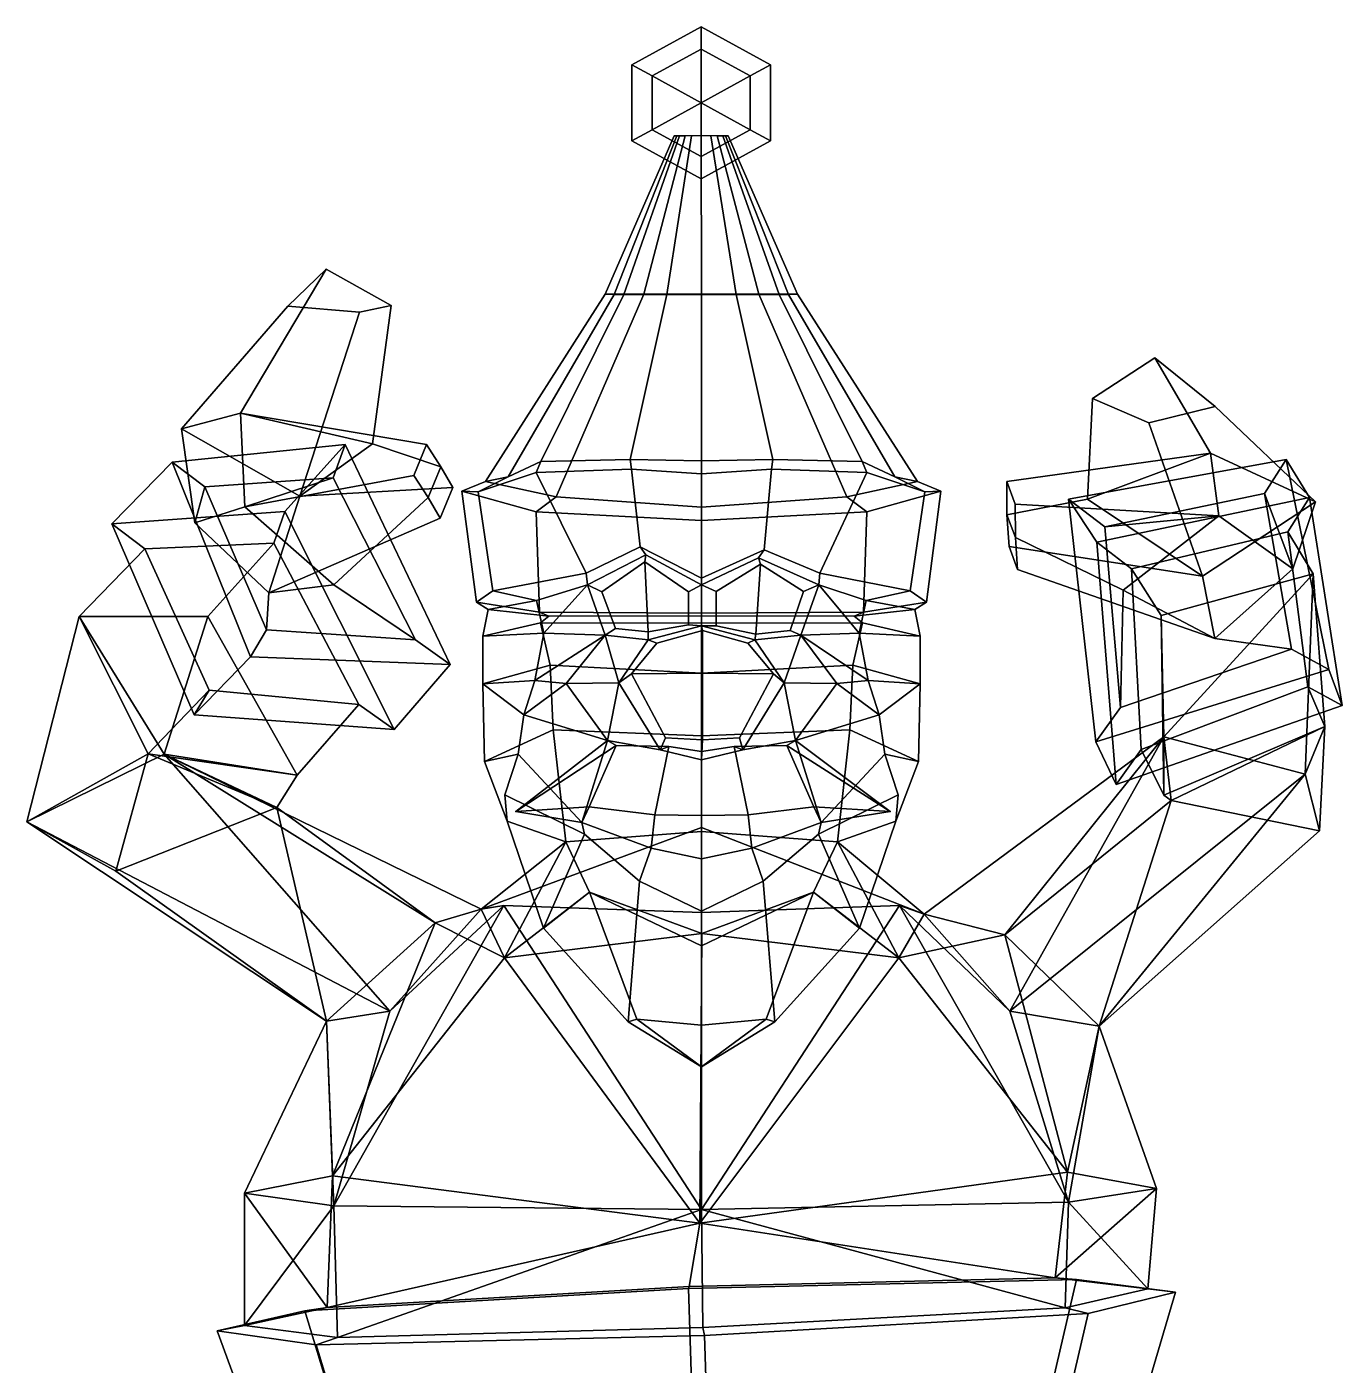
# Model space of a CAD drawing. Extents: x -189 to 176, y -159 to 408.
# Drawn here: x -189.3 to 176, y 36.4 to 407.9 of the extents above; entities that cross this region are included whole.
import ezdxf

# ---------------------------------------------------------------- set-up
doc = ezdxf.new("R2010")
doc.units = 0

msp = doc.modelspace()

# ---------------------------------------------------------------- linework, layer by layer
for p in [(-53.499561, 190.028381, 96.495125), (50.507008, 190.028381, 96.495125)]:
    msp.add_point(p)
for points in [[(-15.578745, 394.205017, 63.430351), (-1.969854, 401.66925, 63.430351), (-1.969851, 407.852844, 48.941158), (-21.21575, 397.296814, 48.941162)], [(-15.578739, 394.205017, 34.451965), (-21.21575, 397.296814, 48.941162), (-1.969851, 407.852844, 48.941158), (-1.969848, 401.66925, 34.451965)], [(11.639069, 394.205017, 63.430351), (17.276043, 397.296814, 48.941158), (-1.969851, 407.852844, 48.941158), (-1.969854, 401.66925, 63.430351)], [(11.639072, 394.205017, 34.451965), (-1.969848, 401.66925, 34.451965), (-1.969851, 407.852844, 48.941158), (17.276043, 397.296814, 48.941158)], [(-1.969855, 386.740784, 69.431976), (-1.969854, 401.66925, 63.430351), (-15.578745, 394.205017, 63.430351)], [(-1.969856, 386.740784, 28.450333), (-15.578739, 394.205017, 34.451965), (-1.969848, 401.66925, 34.451965)], [(-1.969856, 386.740784, 28.450333), (-1.969848, 401.66925, 34.451965), (11.639072, 394.205017, 34.451965)], [(-1.969855, 386.740784, 69.431976), (11.639069, 394.205017, 63.430351), (-1.969854, 401.66925, 63.430351)], [(-21.21575, 376.184753, 48.941162), (-15.578745, 379.27655, 63.430351), (-15.578745, 394.205017, 63.430351), (-21.21575, 397.296814, 48.941162)], [(-21.21575, 376.184753, 48.941162), (-21.21575, 397.296814, 48.941162), (-15.578739, 394.205017, 34.451965), (-15.578739, 379.27655, 34.451965)], [(-15.578745, 379.27655, 63.430351), (-1.969855, 386.740784, 69.431976), (-15.578745, 394.205017, 63.430351)], [(-15.578739, 379.27655, 34.451965), (-15.578739, 394.205017, 34.451965), (-1.969856, 386.740784, 28.450333)], [(11.639072, 379.27655, 34.451965), (-1.969856, 386.740784, 28.450333), (11.639072, 394.205017, 34.451965)], [(11.639069, 379.27655, 63.430351), (11.639069, 394.205017, 63.430351), (-1.969855, 386.740784, 69.431976)], [(17.276043, 376.184753, 48.941158), (17.276043, 397.296814, 48.941158), (11.639069, 394.205017, 63.430351), (11.639069, 379.27655, 63.430351)], [(17.276043, 376.184753, 48.941158), (11.639072, 379.27655, 34.451965), (11.639072, 394.205017, 34.451965), (17.276043, 397.296814, 48.941158)], [(-1.969854, 371.812317, 63.430351), (-1.969855, 386.740784, 69.431976), (-15.578745, 379.27655, 63.430351)], [(-1.969848, 371.812317, 34.451965), (-15.578739, 379.27655, 34.451965), (-1.969856, 386.740784, 28.450333)], [(-1.969848, 371.812317, 34.451965), (-1.969856, 386.740784, 28.450333), (11.639072, 379.27655, 34.451965)], [(-1.969854, 371.812317, 63.430351), (11.639069, 379.27655, 63.430351), (-1.969855, 386.740784, 69.431976)], [(-1.969851, 365.628723, 48.941158), (-1.969854, 371.812317, 63.430351), (-15.578745, 379.27655, 63.430351), (-21.21575, 376.184753, 48.941162)], [(-1.969851, 365.628723, 48.941158), (-21.21575, 376.184753, 48.941162), (-15.578739, 379.27655, 34.451965), (-1.969848, 371.812317, 34.451965)], [(-1.969851, 365.628723, 48.941158), (17.276043, 376.184753, 48.941158), (11.639069, 379.27655, 63.430351), (-1.969854, 371.812317, 63.430351)], [(-1.969851, 365.628723, 48.941158), (-1.969848, 371.812317, 34.451965), (11.639072, 379.27655, 34.451965), (17.276043, 376.184753, 48.941158)], [(-9.452437, 377.607361, 47.415455), (-6.451492, 377.626282, 43.899387), (-17.898188, 333.626282, 30.320601), (-28.615849, 333.607391, 41.662754)], [(-8.765778, 377.588074, 51.012367), (-9.452437, 377.607361, 47.415455), (-28.615849, 333.607391, 41.662754), (-26.163492, 333.588043, 53.265697)], [(-8.015762, 377.564026, 55.471481), (-8.765778, 377.588074, 51.012367), (-26.163492, 333.588043, 53.265697), (-23.484865, 333.564056, 67.64994)], [(-4.675262, 377.552429, 57.636448), (-8.015762, 377.564026, 55.471481), (-23.484865, 333.564056, 67.64994), (-11.554507, 333.552399, 74.633705)], [(-6.451492, 377.626282, 43.899387), (-1.97984, 377.639038, 41.530643), (-1.928, 333.639038, 22.679499), (-17.898188, 333.626282, 30.320601)], [(-1.97984, 377.545593, 58.899921), (-4.675262, 377.552429, 57.636448), (-11.554507, 333.552399, 74.633705), (-1.928, 333.545593, 78.709419)], [(2.491812, 377.626282, 43.899387), (14.042187, 333.626282, 30.320601), (-1.928, 333.639038, 22.679499), (-1.97984, 377.639038, 41.530643)], [(-1.97984, 377.545593, 58.899921), (-1.928, 333.545593, 78.709419), (7.698507, 333.552399, 74.633705), (0.715582, 377.552429, 57.636448)], [(0.715582, 377.552429, 57.636448), (7.698507, 333.552399, 74.633705), (19.628866, 333.564056, 67.64994), (4.056083, 377.564026, 55.471481)], [(5.49276, 377.607361, 47.415455), (24.759855, 333.607391, 41.662754), (14.042187, 333.626282, 30.320601), (2.491812, 377.626282, 43.899387)], [(4.056083, 377.564026, 55.471481), (19.628866, 333.564056, 67.64994), (22.307491, 333.588043, 53.265697), (4.806098, 377.588074, 51.012367)], [(4.806098, 377.588074, 51.012367), (22.307491, 333.588043, 53.265697), (24.759855, 333.607391, 41.662754), (5.49276, 377.607361, 47.415455)], [(-116.796135, 330.330078, 131.516525), (-106.17205, 340.607208, 122.633537), (-129.878754, 300.611115, 93.317497), (-146.310257, 296.257019, 116.628166)], [(-88.040619, 330.467651, 123.863396), (-93.303268, 292.051971, 100.156601), (-129.878754, 300.611115, 93.317497), (-106.17205, 340.607208, 122.633537)], [(-96.842087, 328.655243, 136.360626), (-88.040619, 330.467651, 123.863396), (-106.17205, 340.607208, 122.633537), (-116.796135, 330.330078, 131.516525)], [(-42.271126, 277.36557, 16.319864), (-61.859039, 281.614014, 37.509758), (-28.615849, 333.607391, 41.662754), (-17.898188, 333.626282, 30.320601)], [(-61.859039, 281.614014, 37.509758), (-55.5891, 282.914063, 60.679428), (-26.163492, 333.588043, 53.265697), (-28.615849, 333.607391, 41.662754)], [(-55.5891, 282.914063, 60.679428), (-46.548569, 287.193878, 88.605896), (-23.484865, 333.564056, 67.64994), (-26.163492, 333.588043, 53.265697)], [(-46.548569, 287.193878, 88.605896), (-21.688263, 287.709778, 101.565422), (-11.554507, 333.552399, 74.633705), (-23.484865, 333.564056, 67.64994)], [(-1.9, 274.470825, -2.974264), (-42.271126, 277.36557, 16.319864), (-17.898188, 333.626282, 30.320601), (-1.928, 333.639038, 22.679499)], [(-1.9, 287.392395, 108.993706), (-1.928, 333.545593, 78.709419), (-11.554507, 333.552399, 74.633705), (-21.688263, 287.709778, 101.565422)], [(-1.9, 274.470825, -2.974264), (-1.928, 333.639038, 22.679499), (14.042187, 333.626282, 30.320601), (38.471123, 277.36557, 16.319864)], [(-1.9, 287.392395, 108.993706), (17.88826, 287.709778, 101.565422), (7.698507, 333.552399, 74.633705), (-1.928, 333.545593, 78.709419)], [(42.748573, 287.193878, 88.605896), (19.628866, 333.564056, 67.64994), (7.698507, 333.552399, 74.633705), (17.88826, 287.709778, 101.565422)], [(38.471123, 277.36557, 16.319864), (14.042187, 333.626282, 30.320601), (24.759855, 333.607391, 41.662754), (58.059044, 281.614014, 37.509758)], [(51.789104, 282.914063, 60.679428), (22.307491, 333.588043, 53.265697), (19.628866, 333.564056, 67.64994), (42.748573, 287.193878, 88.605896)], [(58.059044, 281.614014, 37.509758), (24.759855, 333.607391, 41.662754), (22.307491, 333.588043, 53.265697), (51.789104, 282.914063, 60.679428)], [(-96.842087, 328.655243, 136.360626), (-116.796135, 330.330078, 131.516525), (-146.310257, 296.257019, 116.628166), (-113.487076, 277.589539, 118.397804)], [(-96.842087, 328.655243, 136.360626), (-113.487076, 277.589539, 118.397804), (-93.303268, 292.051971, 100.156601), (-88.040619, 330.467651, 123.863396)], [(106.707024, 304.673065, 139.895264), (123.967827, 315.977142, 135.666412), (139.430069, 289.519653, 75.305191), (105.302803, 276.700897, 94.102676)], [(122.304306, 297.932861, 148.864761), (140.740799, 302.419159, 136.007782), (123.967827, 315.977142, 135.666412), (106.707024, 304.673065, 139.895264)], [(140.740799, 302.419159, 136.007782), (168.656158, 275.980103, 91.575188), (139.430069, 289.519653, 75.305191), (123.967827, 315.977142, 135.666412)], [(122.304306, 297.932861, 148.864761), (106.707024, 304.673065, 139.895264), (105.302803, 276.700897, 94.102676), (137.223434, 255.399231, 98.590897)], [(122.304306, 297.932861, 148.864761), (137.223434, 255.399231, 98.590897), (168.656158, 275.980103, 91.575188), (140.740799, 302.419159, 136.007782)], [(-146.310257, 296.257019, 116.628166), (-129.878754, 300.611115, 93.317497), (-128.686539, 274.631042, 82.076317), (-142.639893, 270.129944, 101.611229)], [(-78.292671, 291.87149, 86.58638), (-81.771301, 283.299133, 81.718895), (-128.686539, 274.631042, 82.076317), (-129.878754, 300.611115, 93.317497)], [(-74.256271, 285.73172, 93.696899), (-78.292671, 291.87149, 86.58638), (-129.878754, 300.611115, 93.317497), (-93.303268, 292.051971, 100.156601)], [(-113.487076, 277.589539, 118.397804), (-146.310257, 296.257019, 116.628166), (-142.639893, 270.129944, 101.611229), (-122.041992, 250.766907, 109.1576)], [(-148.883682, 287.014587, 113.776871), (-100.886505, 291.864563, 74.571007), (-117.563591, 273.328033, 53.889252), (-165.693817, 269.890259, 90.947243)], [(-148.883682, 287.014587, 113.776871), (-139.840424, 280.190887, 112.591423), (-104.178917, 282.660004, 84.043472), (-100.886505, 291.864563, 74.571007)], [(-87.202057, 212.84082, 78.97377), (-117.563591, 273.328033, 53.889252), (-100.886505, 291.864563, 74.571007), (-71.653732, 230.882294, 101.99588)], [(-70.943413, 280.018707, 100.840294), (-74.256271, 285.73172, 93.696899), (-93.303268, 292.051971, 100.156601), (-113.487076, 277.589539, 118.397804)], [(-71.653732, 230.882294, 101.99588), (-100.886505, 291.864563, 74.571007), (-104.178917, 282.660004, 84.043472), (-81.332893, 237.666412, 103.666428)], [(-74.256271, 285.73172, 93.696899), (-77.837723, 277.176331, 88.864227), (-81.771301, 283.299133, 81.718895), (-78.292671, 291.87149, 86.58638)], [(-142.77562, 216.872803, 115.574081), (-127.183548, 232.989594, 141.35762), (-148.883682, 287.014587, 113.776871), (-165.693817, 269.890259, 90.947243)], [(-127.183548, 232.989594, 141.35762), (-122.709167, 240.443787, 132.394287), (-139.840424, 280.190887, 112.591423), (-148.883682, 287.014587, 113.776871)], [(-47.79092, 284.123016, 92.966484), (-46.548569, 287.193878, 88.605896), (-55.5891, 282.914063, 60.679428), (-63.887779, 278.750275, 61.73048)], [(-21.299599, 285.033386, 106.255333), (-21.688263, 287.709778, 101.565422), (-46.548569, 287.193878, 88.605896), (-47.79092, 284.123016, 92.966484)], [(-1.9, 283.755066, 112.282356), (-1.9, 287.392395, 108.993706), (-21.688263, 287.709778, 101.565422), (-21.299599, 285.033386, 106.255333)], [(-1.9, 283.755066, 112.282356), (17.499596, 285.033386, 106.255333), (17.88826, 287.709778, 101.565422), (-1.9, 287.392395, 108.993706)], [(17.499596, 285.033386, 106.255333), (43.990925, 284.123016, 92.966484), (42.748573, 287.193878, 88.605896), (17.88826, 287.709778, 101.565422)], [(43.990925, 284.123016, 92.966484), (60.08778, 278.750275, 61.73048), (51.789104, 282.914063, 60.679428), (42.748573, 287.193878, 88.605896)], [(82.855446, 272.407166, 92.18084), (105.302803, 276.700897, 94.102676), (139.430069, 289.519653, 75.305191), (82.884834, 281.672058, 85.655472)], [(82.884834, 281.672058, 85.655472), (139.430069, 289.519653, 75.305191), (141.762955, 272.114258, 47.781498), (85.20417, 275.341095, 74.92437)], [(160.465103, 287.748352, 65.202347), (166.970886, 277.221527, 34.479782), (107.892014, 264.79184, 26.941872), (99.984322, 276.705963, 56.010513)], [(160.465103, 287.748352, 65.202347), (99.984322, 276.705963, 56.010513), (110.131363, 269.054718, 60.887794), (154.449432, 278.332977, 67.418335)], [(168.656158, 275.980103, 91.575188), (162.282776, 257.44281, 62.725075), (141.762955, 272.114258, 47.781498), (139.430069, 289.519653, 75.305191)], [(172.336777, 229.462402, 89.943077), (160.465103, 287.748352, 65.202347), (154.449432, 278.332977, 67.418335), (161.9879, 235.069275, 85.772942)], [(176.043701, 219.499634, 57.467598), (166.970886, 277.221527, 34.479782), (160.465103, 287.748352, 65.202347), (172.336777, 229.462402, 89.943077)], [(-142.639893, 270.129944, 101.611229), (-128.686539, 274.631042, 82.076317), (-104.178917, 282.660004, 84.043472), (-139.840424, 280.190887, 112.591423)], [(-77.837723, 277.176331, 88.864227), (-103.985054, 252.976288, 88.683334), (-128.686539, 274.631042, 82.076317), (-81.771301, 283.299133, 81.718895)], [(-103.985054, 252.976288, 88.683334), (-81.332893, 237.666412, 103.666428), (-104.178917, 282.660004, 84.043472), (-128.686539, 274.631042, 82.076317)], [(-70.943413, 280.018707, 100.840294), (-74.441696, 271.422791, 95.961746), (-77.837723, 277.176331, 88.864227), (-74.256271, 285.73172, 93.696899)], [(-63.887779, 278.750275, 61.73048), (-55.5891, 282.914063, 60.679428), (-61.859039, 281.614014, 37.509758), (-68.413467, 278.995697, 35.851646)], [(-33.883507, 256.224945, 96.802116), (-47.79092, 284.123016, 92.966484), (-63.887779, 278.750275, 61.73048), (-59.840714, 251.295624, 77.739914)], [(-18.942772, 263.470642, 108.592934), (-21.299599, 285.033386, 106.255333), (-47.79092, 284.123016, 92.966484), (-33.883507, 256.224945, 96.802116)], [(-1.9, 254.805237, 112.074959), (-1.9, 283.755066, 112.282356), (-21.299599, 285.033386, 106.255333), (-18.942772, 263.470642, 108.592934)], [(-1.9, 254.805237, 112.074959), (15.546495, 262.663208, 108.592934), (17.499596, 285.033386, 106.255333), (-1.9, 283.755066, 112.282356)], [(15.546495, 262.663208, 108.592934), (30.955547, 256.224945, 96.802124), (43.990925, 284.123016, 92.966484), (17.499596, 285.033386, 106.255333)], [(30.955547, 256.224945, 96.802124), (56.040722, 251.295624, 77.739914), (60.08778, 278.750275, 61.73048), (43.990925, 284.123016, 92.966484)], [(60.08778, 278.750275, 61.73048), (64.613472, 278.995697, 35.851646), (58.059044, 281.614014, 37.509758), (51.789104, 282.914063, 60.679428)], [(-122.041992, 250.766907, 109.1576), (-142.639893, 270.129944, 101.611229), (-139.840424, 280.190887, 112.591423), (-122.709167, 240.443787, 132.394287)], [(-70.943413, 280.018707, 100.840294), (-113.487076, 277.589539, 118.397804), (-122.041992, 250.766907, 109.1576), (-74.441696, 271.422791, 95.961746)], [(-68.413467, 278.995697, 35.851646), (-61.859039, 281.614014, 37.509758), (-42.271126, 277.36557, 16.319864), (-47.799843, 273.230621, 12.511164)], [(-59.840714, 251.295624, 77.739914), (-63.887779, 278.750275, 61.73048), (-68.413467, 278.995697, 35.851646), (-64.414131, 248.131836, 40.018829)], [(-64.414131, 248.131836, 40.018829), (-68.413467, 278.995697, 35.851646), (-47.799843, 273.230621, 12.511164), (-46.904514, 245.393494, 13.866787)], [(64.613472, 278.995697, 35.851646), (43.999844, 273.230621, 12.511164), (38.471123, 277.36557, 16.319864), (58.059044, 281.614014, 37.509758)], [(60.614136, 248.131836, 40.018829), (43.104519, 245.393494, 13.866787), (43.999844, 273.230621, 12.511164), (64.613472, 278.995697, 35.851646)], [(56.040722, 251.295624, 77.739914), (60.614136, 248.131836, 40.018829), (64.613472, 278.995697, 35.851646), (60.08778, 278.750275, 61.73048)], [(82.855446, 272.407166, 92.18084), (82.884834, 281.672058, 85.655472), (85.20417, 275.341095, 74.92437), (85.298012, 266.082306, 81.452019)], [(-74.441696, 271.422791, 95.961746), (-122.041992, 250.766907, 109.1576), (-103.985054, 252.976288, 88.683334), (-77.837723, 277.176331, 88.864227)], [(-47.799843, 273.230621, 12.511164), (-42.271126, 277.36557, 16.319864), (-1.9, 274.470825, -2.974264), (-1.9, 270.855133, -7.526243)], [(43.999844, 273.230621, 12.511164), (-1.9, 270.855133, -7.526243), (-1.9, 274.470825, -2.974264), (38.471123, 277.36557, 16.319864)], [(83.552284, 263.580658, 98.636383), (137.223434, 255.399231, 98.590897), (105.302803, 276.700897, 94.102676), (82.855446, 272.407166, 92.18084)], [(85.298012, 266.082306, 81.452019), (85.20417, 275.341095, 74.92437), (141.762955, 272.114258, 47.781498), (115.241638, 251.464478, 55.77462)], [(113.274979, 197.563721, 52.65485), (107.632401, 209.371094, 83.085236), (99.984322, 276.705963, 56.010513), (107.892014, 264.79184, 26.941872)], [(107.632401, 209.371094, 83.085236), (114.424667, 218.956238, 80.965981), (110.131363, 269.054718, 60.887794), (99.984322, 276.705963, 56.010513)], [(166.970886, 277.221527, 34.479782), (160.897736, 267.645142, 36.742966), (117.532272, 257.423126, 31.612015), (107.892014, 264.79184, 26.941872)], [(162.282776, 257.44281, 62.725075), (154.449432, 278.332977, 67.418335), (110.131363, 269.054718, 60.887794), (141.762955, 272.114258, 47.781498)], [(137.223434, 255.399231, 98.590897), (140.664307, 238.080383, 71.145538), (162.282776, 257.44281, 62.725075), (168.656158, 275.980103, 91.575188)], [(140.664307, 238.080383, 71.145538), (161.9879, 235.069275, 85.772942), (154.449432, 278.332977, 67.418335), (162.282776, 257.44281, 62.725075)], [(176.043701, 219.499634, 57.467598), (166.454437, 224.678772, 53.609478), (160.897736, 267.645142, 36.742966), (166.970886, 277.221527, 34.479782)], [(-165.693817, 269.890259, 90.947243), (-117.563591, 273.328033, 53.889252), (-120.640938, 264.495483, 62.920246), (-156.528046, 262.938843, 89.773048)], [(-87.202057, 212.84082, 78.97377), (-97.064598, 219.719574, 80.702232), (-120.640938, 264.495483, 62.920246), (-117.563591, 273.328033, 53.889252)], [(-46.904514, 245.393494, 13.866787), (-47.799843, 273.230621, 12.511164), (-1.9, 270.855133, -7.526243), (-1.9, 245.1073, -5.901319)], [(43.104519, 245.393494, 13.866787), (-1.9, 245.1073, -5.901319), (-1.9, 270.855133, -7.526243), (43.999844, 273.230621, 12.511164)], [(83.552284, 263.580658, 98.636383), (82.855446, 272.407166, 92.18084), (85.298012, 266.082306, 81.452019), (85.889748, 257.231689, 87.874039)], [(115.241638, 251.464478, 55.77462), (141.762955, 272.114258, 47.781498), (110.131363, 269.054718, 60.887794), (114.424667, 218.956238, 80.965981)], [(-142.77562, 216.872803, 115.574081), (-165.693817, 269.890259, 90.947243), (-156.528046, 262.938843, 89.773048), (-138.621445, 223.765625, 107.273788)], [(160.897736, 267.645142, 36.742966), (167.930206, 255.989136, 3.288948), (125.801514, 244.426941, -1.098308), (117.532272, 257.423126, 31.612015)], [(171.196945, 213.646301, 19.458632), (167.930206, 255.989136, 3.288948), (160.897736, 267.645142, 36.742966), (166.454437, 224.678772, 53.609478)], [(-156.528046, 262.938843, 89.773048), (-120.640938, 264.495483, 62.920246), (-139.034302, 244.199951, 39.318951), (-174.727325, 244.123993, 64.887749)], [(-139.034302, 244.199951, 39.318951), (-120.640938, 264.495483, 62.920246), (-97.064598, 219.719574, 80.702232), (-114.221344, 200.147003, 55.657902)], [(85.889748, 257.231689, 87.874039), (85.298012, 266.082306, 81.452019), (115.241638, 251.464478, 55.77462), (140.664307, 238.080383, 71.145538)], [(113.274979, 197.563721, 52.65485), (107.892014, 264.79184, 26.941872), (117.532272, 257.423126, 31.612015), (120.219032, 207.298309, 50.511959)], [(-155.516953, 206.056946, 80.601097), (-138.621445, 223.765625, 107.273788), (-156.528046, 262.938843, 89.773048), (-174.727325, 244.123993, 64.887749)], [(-18.942772, 263.470642, 108.592934), (-33.883507, 256.224945, 96.802116), (-33.590797, 252.92804, 94.976685), (-17.374081, 261.256104, 107.094673)], [(-17.632929, 259.360931, 104.469688), (-17.374081, 261.256104, 107.094673), (-33.590797, 252.92804, 94.976685), (-29.570061, 250.992188, 94.654114)], [(-1.9, 254.805237, 112.074959), (-18.942772, 263.470642, 108.592934), (-17.374081, 261.256104, 107.094673), (-1.9, 252.923645, 109.102097)], [(-17.632929, 259.360931, 104.469688), (-5.485055, 250.989014, 106.095718), (-1.9, 252.923645, 109.102097), (-17.374081, 261.256104, 107.094673)], [(-1.9, 254.805237, 112.074959), (-1.9, 252.923645, 109.102097), (13.977801, 260.448669, 107.094673), (15.546495, 262.663208, 108.592934)], [(14.484674, 258.665771, 104.268639), (13.977801, 260.448669, 107.094673), (-1.9, 252.923645, 109.102097), (2.138192, 251.108276, 106.276031)], [(15.546495, 262.663208, 108.592934), (13.977801, 260.448669, 107.094673), (30.662834, 252.92804, 94.976685), (30.955547, 256.224945, 96.802124)], [(14.484674, 258.665771, 104.268639), (26.404018, 251.111694, 92.15062), (30.662834, 252.92804, 94.976685), (13.977801, 260.448669, 107.094673)], [(83.552284, 263.580658, 98.636383), (85.889748, 257.231689, 87.874039), (140.664307, 238.080383, 71.145538), (137.223434, 255.399231, 98.590897)], [(-16.733572, 239.867798, 102.64016), (-17.632929, 259.360931, 104.469688), (-29.570061, 250.992188, 94.654114), (-25.823059, 240.802368, 97.547935)], [(-5.485055, 250.989014, 106.095718), (-17.632929, 259.360931, 104.469688), (-16.733572, 239.867798, 102.64016), (-5.485055, 241.871765, 106.939919)], [(2.138192, 251.108276, 106.276031), (2.138192, 241.603668, 107.318275), (13.16766, 239.255432, 102.009949), (14.484674, 258.665771, 104.268639)], [(13.16766, 239.255432, 102.009949), (22.729984, 240.251465, 95.723228), (26.404018, 251.111694, 92.15062), (14.484674, 258.665771, 104.268639)], [(125.801514, 244.426941, -1.098308), (126.538307, 194.58432, 17.299337), (120.219032, 207.298309, 50.511959), (117.532272, 257.423126, 31.612015)], [(-122.041992, 250.766907, 109.1576), (-122.709167, 240.443787, 132.394287), (-81.332893, 237.666412, 103.666428), (-103.985054, 252.976288, 88.683334)], [(-47.675175, 248.63974, 78.249641), (-33.590797, 252.92804, 94.976685), (-33.883507, 256.224945, 96.802116), (-59.840714, 251.295624, 77.739914)], [(-45.702423, 239.522278, 78.655991), (-33.590797, 252.92804, 94.976685), (-47.675175, 248.63974, 78.249641)], [(-28.66053, 238.96167, 98.549278), (-33.590797, 252.92804, 94.976685), (-45.702423, 239.522278, 78.655991)], [(-25.823059, 240.802368, 97.547935), (-29.570061, 250.992188, 94.654114), (-33.590797, 252.92804, 94.976685), (-28.66053, 238.96167, 98.549278)], [(-5.485055, 241.871765, 106.939919), (-1.9, 241.624329, 110.144325), (-1.9, 252.923645, 109.102097), (-5.485055, 250.989014, 106.095718)], [(2.138192, 241.603668, 107.318275), (2.138192, 251.108276, 106.276031), (-1.9, 252.923645, 109.102097), (-1.9, 241.624329, 110.144325)], [(22.729984, 240.251465, 95.723228), (25.732569, 238.96167, 98.549278), (30.662834, 252.92804, 94.976685), (26.404018, 251.111694, 92.15062)], [(25.732569, 238.96167, 98.549278), (41.90242, 239.522278, 78.655991), (30.662834, 252.92804, 94.976685)], [(43.875175, 248.63974, 78.249641), (56.040722, 251.295624, 77.739914), (30.955547, 256.224945, 96.802124), (30.662834, 252.92804, 94.976685)], [(41.90242, 239.522278, 78.655991), (43.875175, 248.63974, 78.249641), (30.662834, 252.92804, 94.976685)], [(167.930206, 255.989136, 3.288948), (126.504143, 210.737549, -41.764286), (125.801514, 244.426941, -1.098308)], [(167.930206, 255.989136, 3.288948), (165.78508, 200.386475, -56.96104), (126.504143, 210.737549, -41.764286)], [(171.196945, 213.646301, 19.458632), (165.78508, 200.386475, -56.96104), (167.930206, 255.989136, 3.288948)], [(-59.840714, 251.295624, 77.739914), (-64.414131, 248.131836, 40.018829), (-61.108589, 246.118103, 41.26128), (-47.675175, 248.63974, 78.249641)], [(56.040722, 251.295624, 77.739914), (43.875175, 248.63974, 78.249641), (57.308598, 246.118103, 41.26128), (60.614136, 248.131836, 40.018829)], [(140.664307, 238.080383, 71.145538), (115.241638, 251.464478, 55.77462), (114.424667, 218.956238, 80.965981), (161.9879, 235.069275, 85.772942)], [(-64.414131, 248.131836, 40.018829), (-46.904514, 245.393494, 13.866787), (-44.318386, 244.281006, 14.896184), (-61.108589, 246.118103, 41.26128)], [(-47.675175, 248.63974, 78.249641), (-61.108589, 246.118103, 41.26128), (-62.612999, 238.706116, 42.462151), (-45.702423, 239.522278, 78.655991)], [(-62.612999, 238.706116, 42.462151), (-61.108589, 246.118103, 41.26128), (-44.318386, 244.281006, 14.896184), (-46.630749, 242.385498, 12.67251)], [(-46.904514, 245.393494, 13.866787), (-1.9, 245.1073, -5.901319), (-1.9, 244.353821, -2.27502), (-44.318386, 244.281006, 14.896184)], [(43.104519, 245.393494, 13.866787), (40.518391, 244.281006, 14.896184), (-1.9, 244.353821, -2.27502), (-1.9, 245.1073, -5.901319)], [(60.614136, 248.131836, 40.018829), (57.308598, 246.118103, 41.26128), (40.518391, 244.281006, 14.896184), (43.104519, 245.393494, 13.866787)], [(58.813, 238.706116, 42.462151), (42.830746, 242.385498, 12.67251), (40.518391, 244.281006, 14.896184), (57.308598, 246.118103, 41.26128)], [(43.875175, 248.63974, 78.249641), (41.90242, 239.522278, 78.655991), (58.813, 238.706116, 42.462151), (57.308598, 246.118103, 41.26128)], [(-174.727325, 244.123993, 64.887749), (-151.115372, 205.939301, 4.651575), (-189.277847, 187.179932, 14.447527)], [(-155.516953, 206.056946, 80.601097), (-174.727325, 244.123993, 64.887749), (-189.277847, 187.179932, 14.447527)], [(-174.727325, 244.123993, 64.887749), (-139.034302, 244.199951, 39.318951), (-151.115372, 205.939301, 4.651575)], [(-114.221344, 200.147003, 55.657902), (-151.115372, 205.939301, 4.651575), (-139.034302, 244.199951, 39.318951)], [(-62.634781, 225.512207, 44.641083), (-62.612999, 238.706116, 42.462151), (-46.630749, 242.385498, 12.67251), (-43.885971, 230.688446, 11.188781)], [(-46.630749, 242.385498, 12.67251), (-44.318386, 244.281006, 14.896184), (-1.9, 244.353821, -2.27502), (-1.9, 242.31134, -2.405132)], [(-43.885971, 230.688446, 11.188781), (-46.630749, 242.385498, 12.67251), (-1.9, 242.31134, -2.405132), (-1.9, 228.43512, -0.945824)], [(-16.733572, 239.867798, 102.64016), (-16.70068, 237.680756, 104.835991), (-1.9, 241.624329, 110.144325), (-5.485055, 241.871765, 106.939919)], [(-1.641618, 240.237976, 124.536148), (-1.9, 241.624329, 110.144325), (-16.70068, 237.680756, 104.835991), (-14.264492, 236.803711, 121.01963)], [(42.830746, 242.385498, 12.67251), (-1.9, 242.31134, -2.405132), (-1.9, 244.353821, -2.27502), (40.518391, 244.281006, 14.896184)], [(40.085972, 230.688446, 11.188781), (-1.9, 228.43512, -0.945824), (-1.9, 242.31134, -2.405132), (42.830746, 242.385498, 12.67251)], [(-1.641618, 240.237976, 124.536148), (10.981255, 236.803711, 121.01963), (12.900679, 237.680756, 104.835991), (-1.9, 241.624329, 110.144325)], [(13.16766, 239.255432, 102.009949), (2.138192, 241.603668, 107.318275), (-1.9, 241.624329, 110.144325), (12.900679, 237.680756, 104.835991)], [(58.834785, 225.512207, 44.641083), (40.085972, 230.688446, 11.188781), (42.830746, 242.385498, 12.67251), (58.813, 238.706116, 42.462151)], [(126.538307, 194.58432, 17.299337), (125.801514, 244.426941, -1.098308), (126.504143, 210.737549, -41.764286)], [(-127.183548, 232.989594, 141.35762), (-71.653732, 230.882294, 101.99588), (-81.332893, 237.666412, 103.666428), (-122.709167, 240.443787, 132.394287)], [(-45.702423, 239.522278, 78.655991), (-62.612999, 238.706116, 42.462151), (-62.634781, 225.512207, 44.641083), (-48.144192, 226.423096, 78.504814)], [(-48.144192, 226.423096, 78.504814), (-28.66053, 238.96167, 98.549278), (-45.702423, 239.522278, 78.655991)], [(-39.490215, 225.606384, 101.72583), (-28.66053, 238.96167, 98.549278), (-48.144192, 226.423096, 78.504814)], [(-39.490215, 225.606384, 101.72583), (-24.858456, 225.759705, 104.760262), (-28.66053, 238.96167, 98.549278)], [(-16.733572, 239.867798, 102.64016), (-25.823059, 240.802368, 97.547935), (-28.66053, 238.96167, 98.549278), (-16.70068, 237.680756, 104.835991)], [(-24.858456, 225.759705, 104.760262), (-16.70068, 237.680756, 104.835991), (-28.66053, 238.96167, 98.549278)], [(-1.641618, 228.421082, 128.666168), (-1.641618, 240.237976, 124.536148), (-14.264492, 236.803711, 121.01963), (-21.34082, 228.23938, 122.216965)], [(-1.641618, 228.421082, 128.666168), (18.057583, 228.23938, 122.216965), (10.981255, 236.803711, 121.01963), (-1.641618, 240.237976, 124.536148)], [(13.16766, 239.255432, 102.009949), (12.900679, 237.680756, 104.835991), (25.732569, 238.96167, 98.549278), (22.729984, 240.251465, 95.723228)], [(21.058456, 225.759705, 104.760262), (25.732569, 238.96167, 98.549278), (12.900679, 237.680756, 104.835991)], [(35.690216, 225.606384, 101.72583), (25.732569, 238.96167, 98.549278), (21.058456, 225.759705, 104.760262)], [(44.344196, 226.423096, 78.504814), (41.90242, 239.522278, 78.655991), (25.732569, 238.96167, 98.549278)], [(35.690216, 225.606384, 101.72583), (44.344196, 226.423096, 78.504814), (25.732569, 238.96167, 98.549278)], [(41.90242, 239.522278, 78.655991), (44.344196, 226.423096, 78.504814), (58.834785, 225.512207, 44.641083), (58.813, 238.706116, 42.462151)], [(-21.34082, 228.23938, 122.216965), (-14.264492, 236.803711, 121.01963), (-16.70068, 237.680756, 104.835991), (-24.858456, 225.759705, 104.760262)], [(18.057583, 228.23938, 122.216965), (21.058456, 225.759705, 104.760262), (12.900679, 237.680756, 104.835991), (10.981255, 236.803711, 121.01963)], [(172.336777, 229.462402, 89.943077), (161.9879, 235.069275, 85.772942), (114.424667, 218.956238, 80.965981), (107.632401, 209.371094, 83.085236)], [(-142.77562, 216.872803, 115.574081), (-87.202057, 212.84082, 78.97377), (-71.653732, 230.882294, 101.99588), (-127.183548, 232.989594, 141.35762)], [(-62.198425, 203.957947, 46.003769), (-62.634781, 225.512207, 44.641083), (-43.885971, 230.688446, 11.188781), (-43.093254, 212.700775, 14.099627)], [(-43.093254, 212.700775, 14.099627), (-43.885971, 230.688446, 11.188781), (-1.9, 228.43512, -0.945824), (-1.9, 211.075073, 3.485335)], [(39.293255, 212.700775, 14.099627), (-1.9, 211.075073, 3.485335), (-1.9, 228.43512, -0.945824), (40.085972, 230.688446, 11.188781)], [(58.398434, 203.957947, 46.003769), (39.293255, 212.700775, 14.099627), (40.085972, 230.688446, 11.188781), (58.834785, 225.512207, 44.641083)], [(-11.916492, 210.491394, 117.381271), (-21.34082, 228.23938, 122.216965), (-24.858456, 225.759705, 104.760262), (-13.366461, 207.172668, 104.511536)], [(-1.641618, 209.96991, 122.611298), (-1.641618, 228.421082, 128.666168), (-21.34082, 228.23938, 122.216965), (-11.916492, 210.491394, 117.381271)], [(-1.641618, 209.96991, 122.611298), (8.633257, 210.491394, 117.381271), (18.057583, 228.23938, 122.216965), (-1.641618, 228.421082, 128.666168)], [(8.633257, 210.491394, 117.381271), (9.566461, 207.172668, 104.511536), (21.058456, 225.759705, 104.760262), (18.057583, 228.23938, 122.216965)], [(176.043701, 219.499634, 57.467598), (172.336777, 229.462402, 89.943077), (107.632401, 209.371094, 83.085236), (113.274979, 197.563721, 52.65485)], [(-114.221344, 200.147003, 55.657902), (-97.064598, 219.719574, 80.702232), (-138.621445, 223.765625, 107.273788), (-155.516953, 206.056946, 80.601097)], [(-142.77562, 216.872803, 115.574081), (-138.621445, 223.765625, 107.273788), (-97.064598, 219.719574, 80.702232), (-87.202057, 212.84082, 78.97377)], [(-48.144192, 226.423096, 78.504814), (-62.634781, 225.512207, 44.641083), (-51.210266, 216.899719, 77.948036)], [(-52.81601, 205.969849, 78.12674), (-51.210266, 216.899719, 77.948036), (-62.634781, 225.512207, 44.641083), (-62.198425, 203.957947, 46.003769)], [(-51.210266, 216.899719, 77.948036), (-39.490215, 225.606384, 101.72583), (-48.144192, 226.423096, 78.504814)], [(-27.993595, 209.79303, 98.608398), (-39.490215, 225.606384, 101.72583), (-51.210266, 216.899719, 77.948036)], [(-27.993595, 209.79303, 98.608398), (-24.858456, 225.759705, 104.760262), (-39.490215, 225.606384, 101.72583)], [(-13.366461, 207.172668, 104.511536), (-24.858456, 225.759705, 104.760262), (-27.993595, 209.79303, 98.608398)], [(9.566461, 207.172668, 104.511536), (24.193596, 209.79303, 98.608398), (21.058456, 225.759705, 104.760262)], [(24.193596, 209.79303, 98.608398), (35.690216, 225.606384, 101.72583), (21.058456, 225.759705, 104.760262)], [(24.193596, 209.79303, 98.608398), (47.410271, 216.899719, 77.948036), (35.690216, 225.606384, 101.72583)], [(47.410271, 216.899719, 77.948036), (44.344196, 226.423096, 78.504814), (35.690216, 225.606384, 101.72583)], [(44.344196, 226.423096, 78.504814), (47.410271, 216.899719, 77.948036), (58.834785, 225.512207, 44.641083)], [(49.016014, 205.969849, 78.12674), (58.398434, 203.957947, 46.003769), (58.834785, 225.512207, 44.641083), (47.410271, 216.899719, 77.948036)], [(176.043701, 219.499634, 57.467598), (113.274979, 197.563721, 52.65485), (120.219032, 207.298309, 50.511959), (166.454437, 224.678772, 53.609478)], [(126.538307, 194.58432, 17.299337), (171.196945, 213.646301, 19.458632), (166.454437, 224.678772, 53.609478), (120.219032, 207.298309, 50.511959)], [(-52.81601, 205.969849, 78.12674), (-35.101604, 186.967072, 104.917747), (-27.993595, 209.79303, 98.608398), (-51.210266, 216.899719, 77.948036)], [(49.016014, 205.969849, 78.12674), (47.410271, 216.899719, 77.948036), (24.193596, 209.79303, 98.608398), (31.301603, 186.967072, 104.917747)], [(-55.869884, 187.346283, 50.112881), (-62.198425, 203.957947, 46.003769), (-43.093254, 212.700775, 14.099627), (-39.614113, 181.6073, 31.855993)], [(-39.614113, 181.6073, 31.855993), (-43.093254, 212.700775, 14.099627), (-1.9, 211.075073, 3.485335), (-1.878063, 184.49292, 8.88728)], [(35.869949, 181.6073, 31.855993), (-1.878063, 184.49292, 8.88728), (-1.9, 211.075073, 3.485335), (39.293255, 212.700775, 14.099627)], [(52.069885, 187.346283, 50.112881), (35.869949, 181.6073, 31.855993), (39.293255, 212.700775, 14.099627), (58.398434, 203.957947, 46.003769)], [(171.196945, 213.646301, 19.458632), (126.538307, 194.58432, 17.299337), (128.510818, 193.126648, 7.806839)], [(171.196945, 213.646301, 19.458632), (128.510818, 193.126648, 7.806839), (169.698685, 184.676331, -15.210768)], [(171.196945, 213.646301, 19.458632), (169.698685, 184.676331, -15.210768), (165.78508, 200.386475, -56.96104)], [(-25.627405, 208.372375, 112.608627), (-27.993595, 209.79303, 98.608398), (-53.499561, 190.028381, 96.495125)], [(-53.499561, 190.028381, 96.495125), (-27.993595, 209.79303, 98.608398), (-35.101604, 186.967072, 104.917747)], [(-33.104607, 191.323669, 115.00264), (-25.627405, 208.372375, 112.608627), (-53.499561, 190.028381, 96.495125)], [(-10.930035, 208.110107, 112.725739), (-25.627405, 208.372375, 112.608627), (-33.104607, 191.323669, 115.00264), (-14.890987, 189.132355, 123.670204)], [(-25.627405, 208.372375, 112.608627), (-10.930035, 208.110107, 112.725739), (-13.366461, 207.172668, 104.511536), (-27.993595, 209.79303, 98.608398)], [(-14.890987, 189.132355, 123.670204), (-1.9, 188.928894, 124.353912), (-1.9, 206.696106, 115.474304), (-10.930035, 208.110107, 112.725739)], [(-1.641618, 209.96991, 122.611298), (-11.916492, 210.491394, 117.381271), (-13.366461, 207.172668, 104.511536), (-1.9, 204.385315, 110.43103)], [(-1.9, 206.696106, 115.474304), (-1.9, 204.385315, 110.43103), (-13.366461, 207.172668, 104.511536), (-10.930035, 208.110107, 112.725739)], [(-1.641618, 209.96991, 122.611298), (-1.9, 204.385315, 110.43103), (9.566461, 207.172668, 104.511536), (8.633257, 210.491394, 117.381271)], [(11.090986, 189.132355, 123.670204), (7.130035, 208.110107, 112.725739), (-1.9, 206.696106, 115.474304), (-1.9, 188.928894, 124.353912)], [(-1.9, 206.696106, 115.474304), (7.130035, 208.110107, 112.725739), (9.566461, 207.172668, 104.511536), (-1.9, 204.385315, 110.43103)], [(21.827406, 208.372375, 112.608627), (24.193596, 209.79303, 98.608398), (9.566461, 207.172668, 104.511536), (7.130035, 208.110107, 112.725739)], [(7.130035, 208.110107, 112.725739), (11.090986, 189.132355, 123.670204), (29.304607, 191.323669, 115.00264), (21.827406, 208.372375, 112.608627)], [(21.827406, 208.372375, 112.608627), (50.507008, 190.028381, 96.495125), (24.193596, 209.79303, 98.608398)], [(29.304607, 191.323669, 115.00264), (50.507008, 190.028381, 96.495125), (21.827406, 208.372375, 112.608627)], [(50.507008, 190.028381, 96.495125), (31.301603, 186.967072, 104.917747), (24.193596, 209.79303, 98.608398)], [(82.360832, 155.796265, 46.362541), (126.504143, 210.737549, -41.764286), (59.911247, 161.585083, 4.21295)], [(83.697769, 134.626373, -26.943514), (59.911247, 161.585083, 4.21295), (126.504143, 210.737549, -41.764286)], [(82.360832, 155.796265, 46.362541), (128.510818, 193.126648, 7.806839), (126.504143, 210.737549, -41.764286)], [(83.697769, 134.626373, -26.943514), (126.504143, 210.737549, -41.764286), (165.78508, 200.386475, -56.96104)], [(126.538307, 194.58432, 17.299337), (126.504143, 210.737549, -41.764286), (128.510818, 193.126648, 7.806839)], [(-155.516953, 206.056946, 80.601097), (-189.277847, 187.179932, 14.447527), (-164.525864, 173.449036, 49.538479)], [(-88.460701, 134.643188, -23.653133), (-189.277847, 187.179932, 14.447527), (-151.115372, 205.939301, 4.651575)], [(-155.516953, 206.056946, 80.601097), (-164.525864, 173.449036, 49.538479), (-119.83596, 191.177063, 44.852173)], [(-155.516953, 206.056946, 80.601097), (-119.83596, 191.177063, 44.852173), (-114.221344, 200.147003, 55.657902)], [(-75.856476, 159.168518, 46.2164), (-63.052036, 162.967773, 0.530111), (-151.115372, 205.939301, 4.651575)], [(-75.856476, 159.168518, 46.2164), (-151.115372, 205.939301, 4.651575), (-119.83596, 191.177063, 44.852173)], [(-88.460701, 134.643188, -23.653133), (-151.115372, 205.939301, 4.651575), (-63.052036, 162.967773, 0.530111)], [(-114.221344, 200.147003, 55.657902), (-119.83596, 191.177063, 44.852173), (-151.115372, 205.939301, 4.651575)], [(-55.869884, 187.346283, 50.112881), (-56.539234, 194.711761, 81.29702), (-52.81601, 205.969849, 78.12674), (-62.198425, 203.957947, 46.003769)], [(-52.81601, 205.969849, 78.12674), (-56.539234, 194.711761, 81.29702), (-34.418434, 183.745331, 95.906563), (-35.101604, 186.967072, 104.917747)], [(49.016014, 205.969849, 78.12674), (31.301603, 186.967072, 104.917747), (30.618433, 183.745331, 95.906563), (52.739243, 194.711761, 81.29702)], [(52.069885, 187.346283, 50.112881), (58.398434, 203.957947, 46.003769), (49.016014, 205.969849, 78.12674), (52.739243, 194.711761, 81.29702)], [(108.560509, 130.496582, 7.377975), (83.697769, 134.626373, -26.943514), (165.78508, 200.386475, -56.96104)], [(169.698685, 184.676331, -15.210768), (108.560509, 130.496582, 7.377975), (165.78508, 200.386475, -56.96104)], [(-34.418434, 183.745331, 95.906563), (-56.539234, 194.711761, 81.29702), (-55.869884, 187.346283, 50.112881), (-45.791817, 157.698822, 66.107307)], [(30.618433, 183.745331, 95.906563), (41.991817, 157.698822, 66.107307), (52.069885, 187.346283, 50.112881), (52.739243, 194.711761, 81.29702)], [(-164.525864, 173.449036, 49.538479), (-106.016663, 131.884674, 17.195522), (-119.83596, 191.177063, 44.852173)], [(-106.016663, 131.884674, 17.195522), (-75.856476, 159.168518, 46.2164), (-119.83596, 191.177063, 44.852173)], [(-35.101604, 186.967072, 104.917747), (-33.104607, 191.323669, 115.00264), (-53.499561, 190.028381, 96.495125)], [(-14.890987, 189.132355, 123.670204), (-33.104607, 191.323669, 115.00264), (-35.101604, 186.967072, 104.917747), (-15.892614, 179.833313, 113.76458)], [(11.090986, 189.132355, 123.670204), (12.092613, 179.833313, 113.76458), (31.301603, 186.967072, 104.917747), (29.304607, 191.323669, 115.00264)], [(31.301603, 186.967072, 104.917747), (50.507008, 190.028381, 96.495125), (29.304607, 191.323669, 115.00264)], [(108.560509, 130.496582, 7.377975), (128.510818, 193.126648, 7.806839), (82.360832, 155.796265, 46.362541)], [(169.698685, 184.676331, -15.210768), (128.510818, 193.126648, 7.806839), (108.560509, 130.496582, 7.377975)], [(-106.016663, 131.884674, 17.195522), (-189.277847, 187.179932, 14.447527), (-88.460701, 134.643188, -23.653133)], [(-164.525864, 173.449036, 49.538479), (-189.277847, 187.179932, 14.447527), (-106.016663, 131.884674, 17.195522)], [(-45.791817, 157.698822, 66.107307), (-55.869884, 187.346283, 50.112881), (-39.614113, 181.6073, 31.855993), (-32.955341, 167.635834, 60.032959)], [(-19.074909, 170.681824, 115.812431), (-15.892614, 179.833313, 113.76458), (-35.101604, 186.967072, 104.917747), (-34.418434, 183.745331, 95.906563)], [(-1.9, 188.928894, 124.353912), (-14.890987, 189.132355, 123.670204), (-15.892614, 179.833313, 113.76458), (-1.9, 176.866516, 119.235947)], [(-1.9, 188.928894, 124.353912), (-1.9, 176.866516, 119.235947), (12.092613, 179.833313, 113.76458), (11.090986, 189.132355, 123.670204)], [(15.274906, 170.681824, 115.812431), (30.618433, 183.745331, 95.906563), (31.301603, 186.967072, 104.917747), (12.092613, 179.833313, 113.76458)], [(41.991817, 157.698822, 66.107307), (29.232119, 167.635834, 60.032959), (35.869949, 181.6073, 31.855993), (52.069885, 187.346283, 50.112881)], [(-1.853932, 185.594177, 5.078217), (-1.857344, 161.971313, -46.094997), (-56.752666, 163.926208, -36.493587), (-63.052036, 162.967773, 0.530111)], [(-1.853932, 185.594177, 5.078217), (-63.052036, 162.967773, 0.530111), (-39.614113, 181.6073, 31.855993), (-1.878063, 184.49292, 8.88728)], [(-22.260035, 131.697266, 97.859222), (-19.074909, 170.681824, 115.812431), (-34.418434, 183.745331, 95.906563), (-45.791817, 157.698822, 66.107307)], [(-1.878063, 184.49292, 8.88728), (35.869949, 181.6073, 31.855993), (59.911247, 161.585083, 4.21295), (-1.853932, 185.594177, 5.078217)], [(-1.853932, 185.594177, 5.078217), (59.911247, 161.585083, 4.21295), (53.064346, 163.926208, -36.493587), (-1.857344, 161.971313, -46.094997)], [(18.460033, 131.697266, 97.859222), (41.991817, 157.698822, 66.107307), (30.618433, 183.745331, 95.906563), (15.274906, 170.681824, 115.812431)], [(-63.052036, 162.967773, 0.530111), (-56.614574, 149.40509, 59.291286), (-39.614113, 181.6073, 31.855993)], [(-56.614574, 149.40509, 59.291286), (-32.955341, 167.635834, 60.032959), (-39.614113, 181.6073, 31.855993)], [(-1.9, 162.336334, 122.178642), (-1.9, 176.866516, 119.235947), (-15.892614, 179.833313, 113.76458), (-19.074909, 170.681824, 115.812431)], [(-1.9, 162.336334, 122.178642), (15.274906, 170.681824, 115.812431), (12.092613, 179.833313, 113.76458), (-1.9, 176.866516, 119.235947)], [(52.935226, 149.40509, 59.291286), (35.869949, 181.6073, 31.855993), (29.232119, 167.635834, 60.032959)], [(59.911247, 161.585083, 4.21295), (35.869949, 181.6073, 31.855993), (52.935226, 149.40509, 59.291286)], [(-1.823221, 156.226929, 67.180084), (-32.955341, 167.635834, 60.032959), (-56.614574, 149.40509, 59.291286)], [(-22.260035, 131.697266, 97.859222), (-45.791817, 157.698822, 66.107307), (-32.955341, 167.635834, 60.032959), (-19.841089, 132.389587, 81.952538)], [(-19.841089, 132.389587, 81.952538), (-32.955341, 167.635834, 60.032959), (-1.9, 152.792114, 56.009388), (-1.9, 130.755432, 77.656464)], [(-1.9, 152.792114, 56.009388), (-32.955341, 167.635834, 60.032959), (-1.823221, 156.226929, 67.180084)], [(-1.9, 119.180115, 101.101158), (-1.9, 162.336334, 122.178642), (-19.074909, 170.681824, 115.812431), (-22.260035, 131.697266, 97.859222)], [(-1.9, 119.180115, 101.101158), (18.460033, 131.697266, 97.859222), (15.274906, 170.681824, 115.812431), (-1.9, 162.336334, 122.178642)], [(16.041088, 132.389587, 81.952538), (-1.9, 130.755432, 77.656464), (-1.9, 152.792114, 56.009388), (29.232119, 167.635834, 60.032959)], [(-1.9, 152.792114, 56.009388), (-1.823221, 156.226929, 67.180084), (29.232119, 167.635834, 60.032959)], [(-1.823221, 156.226929, 67.180084), (52.935226, 149.40509, 59.291286), (29.232119, 167.635834, 60.032959)], [(18.460033, 131.697266, 97.859222), (16.041088, 132.389587, 81.952538), (29.232119, 167.635834, 60.032959), (41.991817, 157.698822, 66.107307)], [(-104.042191, 80.550919, -67.538689), (-56.752666, 163.926208, -36.493587), (-1.917845, 79.543671, -101.610718)], [(-104.042191, 80.550919, -67.538689), (-88.460701, 134.643188, -23.653133), (-56.752666, 163.926208, -36.493587)], [(-88.460701, 134.643188, -23.653133), (-63.052036, 162.967773, 0.530111), (-56.752666, 163.926208, -36.493587)], [(-1.917845, 79.543671, -101.610718), (-56.752666, 163.926208, -36.493587), (-1.857344, 161.971313, -46.094997)], [(100.053345, 81.584885, -66.995209), (-1.917845, 79.543671, -101.610718), (53.064346, 163.926208, -36.493587)], [(-1.917845, 79.543671, -101.610718), (-1.857344, 161.971313, -46.094997), (53.064346, 163.926208, -36.493587)], [(83.697769, 134.626373, -26.943514), (53.064346, 163.926208, -36.493587), (59.911247, 161.585083, 4.21295)], [(100.053345, 81.584885, -66.995209), (53.064346, 163.926208, -36.493587), (83.697769, 134.626373, -26.943514)], [(-75.856476, 159.168518, 46.2164), (-56.614574, 149.40509, 59.291286), (-63.052036, 162.967773, 0.530111)], [(82.360832, 155.796265, 46.362541), (59.911247, 161.585083, 4.21295), (52.935226, 149.40509, 59.291286)], [(-104.39209, 88.909027, 86.683952), (-75.856476, 159.168518, 46.2164), (-106.016663, 131.884674, 17.195522)], [(-104.39209, 88.909027, 86.683952), (-56.614574, 149.40509, 59.291286), (-75.856476, 159.168518, 46.2164)], [(-2.3516, 75.780975, 116.87487), (-1.823221, 156.226929, 67.180084), (-56.614574, 149.40509, 59.291286)], [(-2.3516, 75.780975, 116.87487), (52.935226, 149.40509, 59.291286), (-1.823221, 156.226929, 67.180084)], [(99.703453, 89.942993, 87.22744), (82.360832, 155.796265, 46.362541), (52.935226, 149.40509, 59.291286)], [(99.703453, 89.942993, 87.22744), (108.560509, 130.496582, 7.377975), (82.360832, 155.796265, 46.362541)], [(-2.3516, 75.780975, 116.87487), (-56.614574, 149.40509, 59.291286), (-104.39209, 88.909027, 86.683952)], [(-2.3516, 75.780975, 116.87487), (99.703453, 89.942993, 87.22744), (52.935226, 149.40509, 59.291286)], [(-104.042191, 80.550919, -67.538689), (-106.016663, 131.884674, 17.195522), (-88.460701, 134.643188, -23.653133)], [(100.053345, 81.584885, -66.995209), (83.697769, 134.626373, -26.943514), (108.560509, 130.496582, 7.377975)], [(-104.39209, 88.909027, 86.683952), (-106.016663, 131.884674, 17.195522), (-128.797012, 84.138596, 0.894748)], [(-128.797012, 84.138596, 0.894748), (-106.016663, 131.884674, 17.195522), (-104.042191, 80.550919, -67.538689)], [(-1.9, 119.180115, 101.101158), (-22.260035, 131.697266, 97.859222), (-19.841089, 132.389587, 81.952538)], [(-1.9, 119.180115, 101.101158), (-19.841089, 132.389587, 81.952538), (-1.9, 130.755432, 77.656464)], [(-1.9, 119.180115, 101.101158), (-1.9, 130.755432, 77.656464), (16.041088, 132.389587, 81.952538)], [(-1.9, 119.180115, 101.101158), (16.041088, 132.389587, 81.952538), (18.460033, 131.697266, 97.859222)], [(99.703453, 89.942993, 87.22744), (124.497345, 85.421814, 1.569239), (108.560509, 130.496582, 7.377975)], [(124.497345, 85.421814, 1.569239), (100.053345, 81.584885, -66.995209), (108.560509, 130.496582, 7.377975)], [(96.307068, 60.592422, 77.3601), (99.703453, 89.942993, 87.22744), (-2.3516, 75.780975, 116.87487)], [(96.307068, 60.592422, 77.3601), (124.497345, 85.421814, 1.569239), (99.703453, 89.942993, 87.22744)], [(-105.822853, 52.394424, 73.051025), (-104.39209, 88.909027, 86.683952), (-128.797012, 84.138596, 0.894748)], [(-105.822853, 52.394424, 73.051025), (-2.3516, 75.780975, 116.87487), (-104.39209, 88.909027, 86.683952)], [(-105.822853, 52.394424, 73.051025), (-128.797012, 84.138596, 0.894748), (-128.827896, 47.35498, -2.652009)], [(-128.827896, 47.35498, -2.652009), (-128.797012, 84.138596, 0.894748), (-104.042191, 80.550919, -67.538689)], [(96.307068, 60.592422, 77.3601), (122.041771, 57.529755, 2.696113), (124.497345, 85.421814, 1.569239)], [(122.041771, 57.529755, 2.696113), (100.053345, 81.584885, -66.995209), (124.497345, 85.421814, 1.569239)], [(-128.827896, 47.35498, -2.652009), (-104.042191, 80.550919, -67.538689), (-103.017387, 44.067261, -81.492874)], [(-103.017387, 44.067261, -81.492874), (-104.042191, 80.550919, -67.538689), (-1.917845, 79.543671, -101.610718)], [(-103.017387, 44.067261, -81.492874), (-1.917845, 79.543671, -101.610718), (-1.499013, 46.823563, -109.485374)], [(99.112534, 52.265259, -77.1838), (-1.917845, 79.543671, -101.610718), (100.053345, 81.584885, -66.995209)], [(99.112534, 52.265259, -77.1838), (-1.499013, 46.823563, -109.485374), (-1.917845, 79.543671, -101.610718)], [(122.041771, 57.529755, 2.696113), (99.112534, 52.265259, -77.1838), (100.053345, 81.584885, -66.995209)], [(-105.822853, 52.394424, 73.051025), (-5.306717, 58.171188, 105.344353), (-2.3516, 75.780975, 116.87487)], [(96.307068, 60.592422, 77.3601), (-2.3516, 75.780975, 116.87487), (-5.306717, 58.171188, 105.344353)], [(-5.492039, 57.652649, 117.618668), (102.288383, 60.120331, 85.847206), (96.307068, 60.592422, 77.3601), (-5.306717, 58.171188, 105.344353)], [(-3.702699, 2.779785, 114.847794), (89.605637, 5.62413, 82.817078), (102.288383, 60.120331, 85.847206), (-5.492039, 57.652649, 117.618668)], [(102.288383, 60.120331, 85.847206), (89.605637, 5.62413, 82.817078), (113.63961, 2.032791, -0.302801), (129.699814, 56.665985, 2.799332)], [(129.699814, 56.665985, 2.799332), (122.041771, 57.529755, 2.696113), (96.307068, 60.592422, 77.3601), (102.288383, 60.120331, 85.847206)], [(-5.492039, 57.652649, 117.618668), (-5.306717, 58.171188, 105.344353), (-105.822853, 52.394424, 73.051025), (-112.033249, 51.427872, 81.278229)], [(-3.702699, 2.779785, 114.847794), (-5.492039, 57.652649, 117.618668), (-112.033249, 51.427872, 81.278229), (-95.834572, -1.896973, 78.8638)], [(113.63961, 2.032791, -0.302801), (92.77581, -3.785568, -91.81752), (105.458557, 50.710632, -88.787392), (129.699814, 56.665985, 2.799332)], [(105.458557, 50.710632, -88.787392), (99.112534, 52.265259, -77.1838), (122.041771, 57.529755, 2.696113), (129.699814, 56.665985, 2.799332)], [(-136.40947, 45.873123, -2.873673), (-112.033249, 51.427872, 81.278229), (-105.822853, 52.394424, 73.051025), (-128.827896, 47.35498, -2.652009)], [(105.458557, 50.710632, -88.787392), (-1.087817, 44.579224, -125.123955), (-1.499013, 46.823563, -109.485374), (99.112534, 52.265259, -77.1838)], [(-112.033249, 51.427872, 81.278229), (-136.40947, 45.873123, -2.873673), (-116.833344, -7.314728, -5.216098), (-95.834572, -1.896973, 78.8638)], [(92.77581, -3.785568, -91.81752), (0.703844, -10.299683, -127.894302), (-1.087817, 44.579224, -125.123955), (105.458557, 50.710632, -88.787392)], [(-108.863075, 42.018173, -93.356369), (-136.40947, 45.873123, -2.873673), (-128.827896, 47.35498, -2.652009), (-103.017387, 44.067261, -81.492874)], [(-116.833344, -7.314728, -5.216098), (-136.40947, 45.873123, -2.873673), (-108.863075, 42.018173, -93.356369), (-92.664398, -11.306656, -95.770798)], [(-108.863075, 42.018173, -93.356369), (-103.017387, 44.067261, -81.492874), (-1.499013, 46.823563, -109.485374), (-1.087817, 44.579224, -125.123955)], [(-92.664398, -11.306656, -95.770798), (-108.863075, 42.018173, -93.356369), (-1.087817, 44.579224, -125.123955), (0.703844, -10.299683, -127.894302)]]:
    msp.add_3dface(points)

doc.saveas('drawing.dxf')
